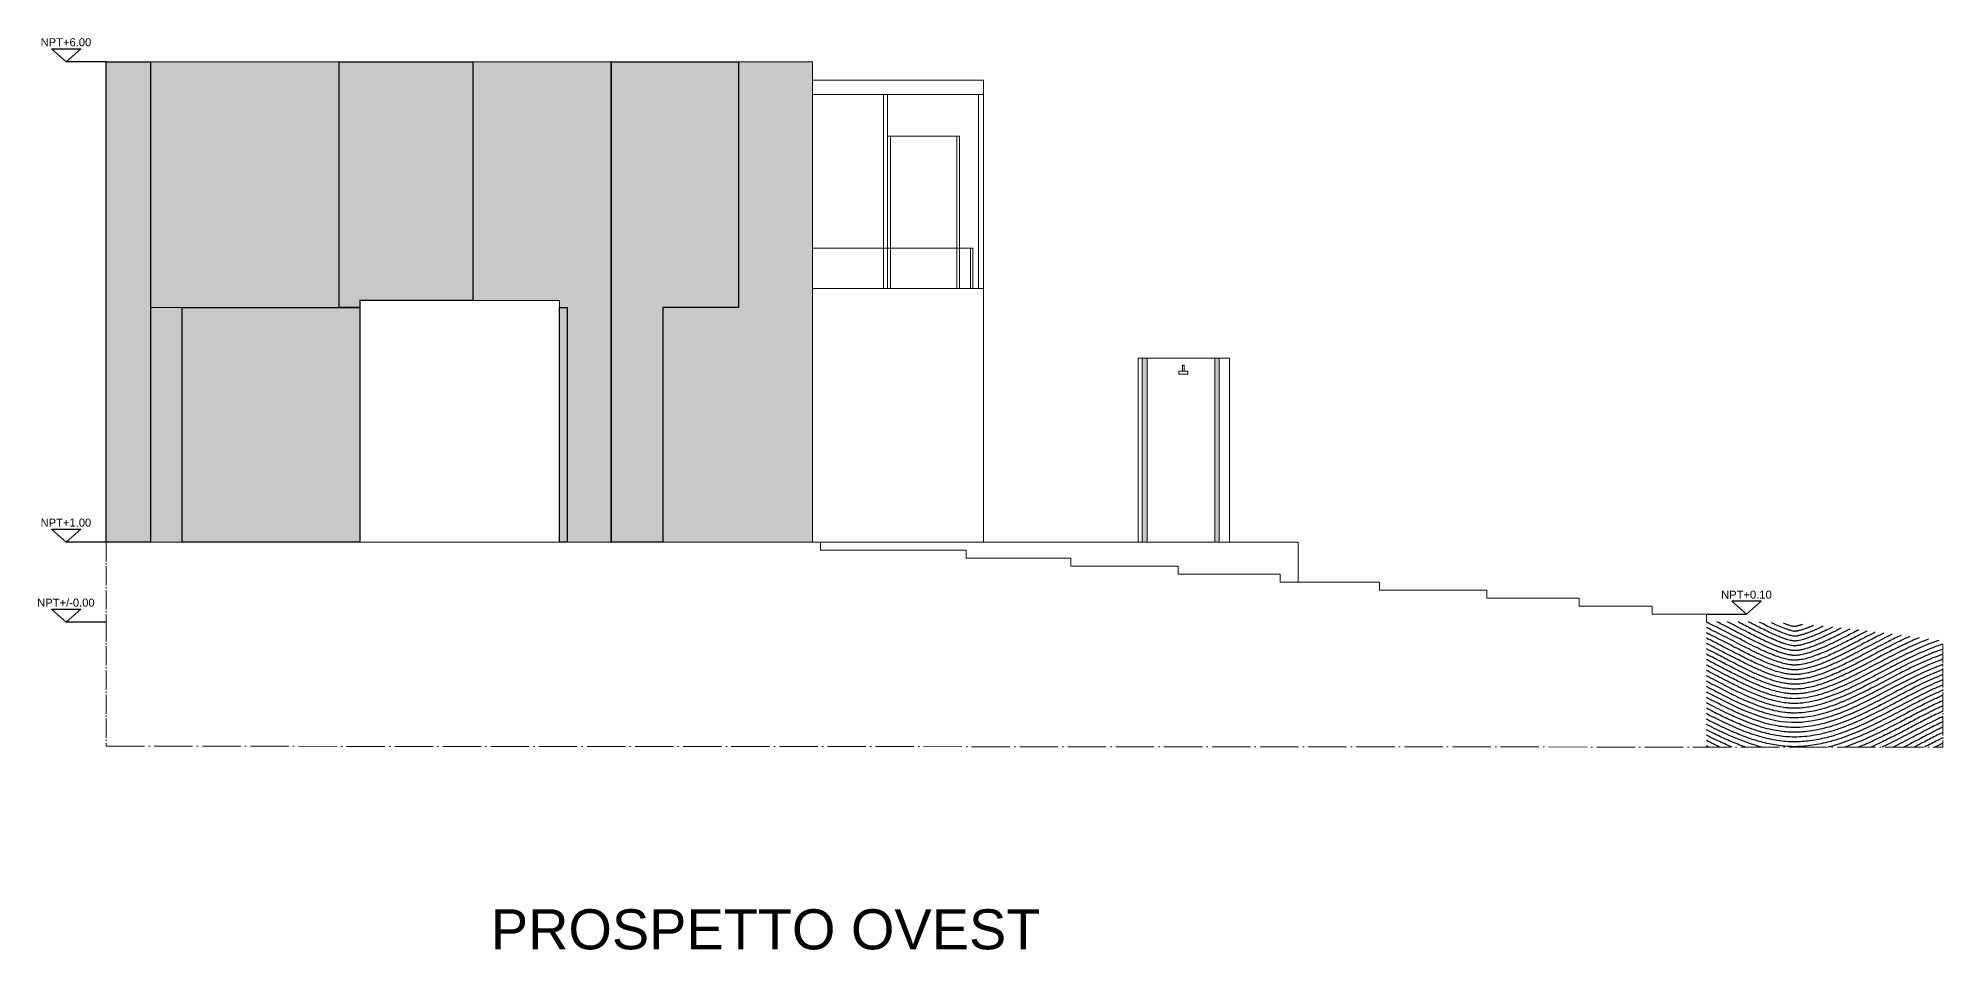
# Model space of a CAD drawing. Header units: millimetres. Extents: x 19901 to 42199, y 14545 to 21214.
# Drawn here: x 33414 to 35794, y 16468 to 17607 of the extents above; entities that cross this region are included whole.
import ezdxf
from ezdxf.enums import TextEntityAlignment as Align

# ---------------------------------------------------------------- set-up
doc = ezdxf.new("R2010")
doc.units = ezdxf.units.MM
doc.linetypes.add('ACAD_ISO04W100', pattern=[30, 24, -3, 0, -3])
doc.layers.get('0').update_dxf_attribs({"lineweight": 18})
for name, color, linetype in [('A-ANNO-SYMB', 3, 'Continuous'), ('A-ANNO-TEXT', 3, 'Continuous'), ('acqua', 140, 'Continuous')]:
    doc.layers.add(name, color=color, linetype=linetype)
for name, color, linetype, lineweight in [('A-FURN', 9, 'Continuous', 13), ('MURO', 1, 'Continuous', 25), ('vetro', 140, 'Continuous', 15), ('Wall', 7, 'Continuous', 20)]:
    doc.layers.add(name, color=color, linetype=linetype, lineweight=lineweight)
doc.layers.add('VERDE_giardino_garden', color=7, linetype='Continuous', lineweight=5, true_color=0x426227)
doc.styles.add('ARIAL', font='Arial.ttf')
doc.styles.get("Standard").update_dxf_attribs({"font": 'Arial.ttf'})

msp = doc.modelspace()

# ---------------------------------------------------------------- hatches: boundary and pattern name
at = {"layer": 'MURO'}
h = msp.add_hatch(color=256, dxfattribs=at)
h.dxf.hatch_style = 1
h.paths.add_polyline_path([(33498.8, 16977.2), (33553.9, 16977.2), (33553.9, 17577.2), (33498.8, 17577.2)])
h = msp.add_hatch(color=256, dxfattribs=at)
h.dxf.hatch_style = 1
h.paths.add_polyline_path([(33956.8, 17577.2), (33790.1, 17577.2), (33790.1, 17270.2), (33815.8, 17270.2), (33815.8, 17279.4), (33956.8, 17279.2)])
h = msp.add_hatch(color=256, dxfattribs=at)
h.dxf.hatch_style = 1
h.paths.add_polyline_path([(34288.9, 17577.2), (34129.7, 17577.2), (34129.7, 16977.2), (34194.4, 16977.2), (34194.4, 17270.2), (34288.9, 17270.2)])
h = msp.add_hatch(color=256, dxfattribs=at)
h.dxf.hatch_style = 1
h.paths.add_polyline_path([(33815.8, 17270.2), (33593.6, 17270.2), (33593.6, 16977.2), (33815.8, 16977.2)])
h = msp.add_hatch(color=256, dxfattribs=at)
h.dxf.hatch_style = 1
h.paths.add_polyline_path([(34075, 17270.2), (34065.5, 17270.2), (34065.5, 16977.2), (34075, 16977.2)])
at = {"layer": 'VERDE_giardino_garden'}
h = msp.add_hatch(color=256, dxfattribs=at)
h.dxf.hatch_style = 1
h.paths.add_polyline_path([(34800, 17207.2), (34793.6, 17207.2), (34793.6, 16977.2), (34800, 16977.2)])
h.paths.add_polyline_path([(34890, 17207.2), (34884.5, 17207.2), (34884.5, 16977.2), (34890, 16977.2)])
at = {"layer": 'vetro'}
h = msp.add_hatch(color=256, dxfattribs=at)
h.dxf.hatch_style = 1
h.paths.add_polyline_path([(33790.1, 17577.2), (33553.9, 17577.2), (33553.9, 17270.2), (33790.1, 17270.2)])
h = msp.add_hatch(color=256, dxfattribs=at)
h.dxf.hatch_style = 1
h.paths.add_polyline_path([(34129.7, 17577.2), (33956.8, 17577.2), (33956.8, 17279.2), (34065.5, 17279.2), (34065.5, 17270.2), (34075, 17270.2), (34075, 16977.2), (34129.7, 16977.2)])
h = msp.add_hatch(color=256, dxfattribs=at)
h.dxf.hatch_style = 1
h.paths.add_polyline_path([(34381.7, 17577.2), (34288.9, 17577.2), (34288.9, 17270.2), (34194.4, 17270.2), (34194.4, 16977.2), (34381.7, 16977.2)])
h = msp.add_hatch(color=256, dxfattribs=at)
h.dxf.hatch_style = 1
h.paths.add_polyline_path([(33593.6, 17270.2), (33553.9, 17270.2), (33553.9, 16977.2), (33593.6, 16977.2)])

# ---------------------------------------------------------------- linework, layer by layer
for p, q in [((34381.7, 17554.2), (34595.5, 17554.2)), ((34595.5, 17536.2), (34595.5, 17554.2)), ((34381.7, 17536.2), (34595.5, 17536.2)), ((34565.5, 17484.2), (34475.5, 17484.2)), ((34479, 17484.2), (34479, 17294.2)), ((34561.9, 17484.2), (34561.9, 17294.2)), ((34565.5, 17484.2), (34565.5, 17294.2)), ((33498.8, 16977.2), (34988.8, 16977.2)), ((34391.7, 16977.2), (34391.7, 16967.2)), ((34988.8, 16977.2), (34988.8, 16927.2)), ((34391.7, 16967.2), (34573.5, 16967.2)), ((34573.5, 16967.2), (34573.5, 16957.2)), ((34573.5, 16957.2), (34704.3, 16957.2)), ((34704.3, 16957.2), (34704.3, 16947.2)), ((34704.3, 16947.2), (34838.6, 16947.2)), ((34838.6, 16947.2), (34838.6, 16937.2)), ((34838.6, 16937.2), (34966, 16937.2)), ((34966, 16937.2), (34966, 16927.2)), ((34966, 16927.2), (35090.1, 16927.2)), ((35090.1, 16927.2), (35090.1, 16917.2)), ((35090.1, 16917.2), (35224.4, 16917.2)), ((35224.4, 16917.2), (35224.4, 16907.2)), ((35224.4, 16907.2), (35339.8, 16907.2)), ((35339.8, 16907.2), (35339.8, 16897.2)), ((35339.8, 16897.2), (35431.1, 16897.2)), ((35431.1, 16897.2), (35431.1, 16887.2)), ((35431.1, 16887.2), (35498.9, 16887.2)), ((35498.9, 16877.2), (35498.9, 16887.2))]:
    msp.add_line(p, q)
at = {"linetype": 'ACAD_ISO04W100'}
for p, q in [((33498.8, 16977.2), (33498.8, 16877.2)), ((33498.8, 16877.2), (33498.8, 16722.3)), ((35794.5, 16849.9), (35794.3, 16721.1))]:
    msp.add_line(p, q, dxfattribs=at)
at = {"linetype": 'ACAD_ISO04W100', "ltscale": 2}
msp.add_line((33498.7, 16722.3), (35794.4, 16721.1), dxfattribs=at)
for points in [[(34470.5, 17536.2), (34475.5, 17536.2), (34475.5, 17294.2), (34470.5, 17294.2)], [(33815.8, 17279.2), (34065.5, 17279.2), (34065.5, 16977.2), (33815.8, 16977.2)]]:
    msp.add_lwpolyline(points, close=True)
at = {"layer": 'A-ANNO-SYMB', "ltscale": 0.8}
for p, q in [((33498.8, 17577.2), (33448.8, 17577.1)), ((33498.8, 16977.2), (33448.8, 16977.1)), ((35498.9, 16887.2), (35548.9, 16887.2)), ((33498.8, 16877.2), (33448.8, 16877.1))]:
    msp.add_line(p, q, dxfattribs=at)
at = {"layer": 'A-ANNO-SYMB'}
for points in [[(33448.8, 17577.1), (33430.4, 17593.3), (33467.2, 17593.4)], [(33448.8, 16977.1), (33430.4, 16993.3), (33467.2, 16993.4)], [(33448.8, 16877.1), (33430.4, 16893.3), (33467.2, 16893.4)], [(35548.9, 16887.2), (35567.3, 16903.4), (35530.5, 16903.4)]]:
    msp.add_lwpolyline(points, close=True, dxfattribs=at)
at = {"layer": 'A-FURN'}
for p, q in [((34844.1, 17190.9), (34844.1, 17198.3)), ((34844.1, 17198.3), (34846.1, 17198.3)), ((34846.1, 17190.9), (34846.1, 17198.3))]:
    msp.add_line(p, q, dxfattribs=at)
msp.add_lwpolyline([(34839.6, 17190.9), (34850.6, 17190.9), (34850.6, 17187.2), (34839.6, 17187.2)], close=True, dxfattribs=at)
at = {"layer": 'acqua'}
for points, knots in [([(35699.4, 16866.2), (35696, 16864.5), (35692.8, 16862.7), (35684, 16858.2), (35678.7, 16855.4), (35668.4, 16850.2), (35663.5, 16847.7), (35654, 16843.2), (35649.5, 16841.2), (35642.1, 16838.1), (35639.1, 16836.9), (35633.3, 16834.8), (35630.6, 16833.9), (35626.2, 16832.5), (35624.3, 16832), (35620.1, 16831), (35617.8, 16830.5), (35614.6, 16830.1), (35613.6, 16830), (35611.7, 16829.8), (35610.8, 16829.7), (35609.6, 16829.7), (35609.2, 16829.7), (35608.4, 16829.7), (35608, 16829.7), (35607.2, 16829.8), (35606.8, 16829.8), (35605.5, 16829.9), (35604.5, 16830), (35601.7, 16830.4), (35599.7, 16830.8), (35595.2, 16831.9), (35592.8, 16832.6), (35587.4, 16834.4), (35584.4, 16835.5), (35578.2, 16837.9), (35575, 16839.3), (35568.1, 16842.4), (35564.5, 16844.1), (35557, 16847.8), (35553.1, 16849.8), (35545, 16853.9), (35540.8, 16856.1), (35529.3, 16862), (35521.8, 16866), (35509, 16872.3), (35504.1, 16874.8), (35498.9, 16877.2)], [826.765081, 826.765081, 826.765081, 826.765081, 837.068898, 837.068898, 854.642899, 854.642899, 872.2169, 872.2169, 889.7909, 889.7909, 902.827977, 902.827977, 915.865053, 915.865053, 925.831881, 925.831881, 940.797717, 940.797717, 948.715382, 948.715382, 956.633047, 956.633047, 960.829958, 960.829958, 965.026869, 965.026869, 969.223779, 969.223779, 977.67725, 977.67725, 991.694097, 991.694097, 1005.710943, 1005.710943, 1019.727789, 1019.727789, 1033.563667, 1033.563667, 1047.399544, 1047.399544, 1061.235422, 1061.235422, 1075.071299, 1075.071299, 1098.010958, 1098.010958, 1112.056864, 1112.056864, 1112.056864, 1112.056864]), ([(35710, 16864.9), (35707.8, 16863.8), (35705.7, 16862.7), (35698.6, 16859.1), (35693.9, 16856.6), (35684.6, 16851.7), (35680, 16849.3), (35669.6, 16844), (35663.7, 16841.2), (35652.7, 16836), (35647.4, 16833.7), (35639.2, 16830.5), (35636.1, 16829.4), (35630.2, 16827.5), (35627.5, 16826.6), (35621.2, 16825), (35617.9, 16824.4), (35614, 16824), (35613, 16823.9), (35611.3, 16823.8), (35610.7, 16823.7), (35609.5, 16823.7), (35608.9, 16823.7), (35607.8, 16823.7), (35607.3, 16823.7), (35606.2, 16823.8), (35605.6, 16823.9), (35603.8, 16824), (35602.6, 16824.2), (35599.4, 16824.7), (35597.4, 16825.2), (35593.1, 16826.3), (35590.8, 16827), (35585.8, 16828.6), (35583.2, 16829.6), (35577.6, 16831.7), (35574.6, 16833), (35568.5, 16835.6), (35565.3, 16837.1), (35558.7, 16840.3), (35555.3, 16842), (35544.7, 16847.3), (35537.2, 16851.2), (35521.5, 16859.3), (35513.3, 16863.6), (35502.7, 16868.7), (35500.8, 16869.7), (35498.9, 16870.6)], [818.891462, 818.891462, 818.891462, 818.891462, 825.365112, 825.365112, 840.370424, 840.370424, 855.375735, 855.375735, 876.042045, 876.042045, 896.708355, 896.708355, 910.504909, 910.504909, 924.301464, 924.301464, 944.294997, 944.294997, 951.646634, 951.646634, 956.960678, 956.960678, 961.861669, 961.861669, 966.762661, 966.762661, 971.663652, 971.663652, 980.796013, 980.796013, 993.155987, 993.155987, 1005.515961, 1005.515961, 1017.875935, 1017.875935, 1030.235908, 1030.235908, 1042.595882, 1042.595882, 1054.955856, 1054.955856, 1079.675803, 1079.675803, 1104.395751, 1104.395751, 1109.717965, 1109.717965, 1109.717965, 1109.717965]), ([(35720.5, 16863.6), (35718.3, 16862.5), (35716, 16861.3), (35708.6, 16857.5), (35703.6, 16854.9), (35691, 16848.3), (35683.5, 16844.4), (35669.2, 16837.2), (35662.4, 16833.8), (35652.2, 16829.3), (35648.6, 16827.8), (35641.7, 16825), (35638.4, 16823.8), (35632.1, 16821.7), (35629, 16820.8), (35622.7, 16819.2), (35619.5, 16818.6), (35615, 16818), (35613.4, 16817.9), (35611, 16817.7), (35610.1, 16817.7), (35608.7, 16817.7), (35608.1, 16817.7), (35607.1, 16817.8), (35606.6, 16817.8), (35605.7, 16817.8), (35605.2, 16817.9), (35603.7, 16818), (35602.6, 16818.2), (35600.4, 16818.5), (35599.2, 16818.7), (35596.2, 16819.3), (35594.3, 16819.8), (35590.3, 16820.8), (35588.2, 16821.5), (35583.8, 16823), (35581.5, 16823.8), (35576.6, 16825.6), (35574.1, 16826.7), (35569, 16828.9), (35566.3, 16830.1), (35558.1, 16833.9), (35552.3, 16836.7), (35540.1, 16842.9), (35533.8, 16846.2), (35520.6, 16853), (35513.8, 16856.6), (35504.1, 16861.4), (35501.5, 16862.7), (35498.9, 16863.9)], [811.121461, 811.121461, 811.121461, 811.121461, 817.845103, 817.845103, 833.221662, 833.221662, 857.607201, 857.607201, 881.992741, 881.992741, 896.085983, 896.085983, 910.179225, 910.179225, 924.621369, 924.621369, 942.352691, 942.352691, 952.658851, 952.658851, 959.36344, 959.36344, 963.673041, 963.673041, 967.295137, 967.295137, 970.917234, 970.917234, 978.161427, 978.161427, 985.40562, 985.40562, 995.807955, 995.807955, 1006.210289, 1006.210289, 1016.612624, 1016.612624, 1027.014958, 1027.014958, 1037.417293, 1037.417293, 1058.221962, 1058.221962, 1079.026631, 1079.026631, 1099.8313, 1099.8313, 1107.302647, 1107.302647, 1107.302647, 1107.302647]), ([(35731.2, 16862.2), (35728.3, 16860.8), (35725.5, 16859.4), (35714.5, 16853.8), (35706.6, 16849.7), (35691.3, 16841.7), (35683.9, 16837.8), (35671.9, 16831.8), (35667.2, 16829.5), (35658, 16825.3), (35653.6, 16823.3), (35645.1, 16819.9), (35641.1, 16818.4), (35633.4, 16815.8), (35629.7, 16814.8), (35622.9, 16813.2), (35619.8, 16812.6), (35615, 16812), (35613.3, 16811.8), (35610.6, 16811.7), (35609.6, 16811.7), (35607.9, 16811.7), (35607.2, 16811.7), (35604.8, 16811.9), (35603, 16812), (35599.2, 16812.6), (35597.2, 16813), (35592.9, 16813.9), (35590.7, 16814.5), (35585.6, 16816), (35582.7, 16817), (35576.7, 16819.1), (35573.6, 16820.4), (35565.2, 16823.9), (35559.7, 16826.5), (35548.2, 16832), (35542.2, 16835.1), (35529.8, 16841.5), (35523.3, 16844.9), (35510.9, 16851.3), (35505, 16854.3), (35498.9, 16857.3)], [803.350608, 803.350608, 803.350608, 803.350608, 811.698307, 811.698307, 835.944033, 835.944033, 860.189758, 860.189758, 876.835636, 876.835636, 893.481514, 893.481514, 910.127392, 910.127392, 926.77327, 926.77327, 943.419148, 943.419148, 954.161296, 954.161296, 960.674093, 960.674093, 965.816346, 965.816346, 977.121142, 977.121142, 988.425937, 988.425937, 999.730733, 999.730733, 1012.609302, 1012.609302, 1025.48787, 1025.48787, 1046.03627, 1046.03627, 1066.58467, 1066.58467, 1087.13307, 1087.13307, 1104.813246, 1104.813246, 1104.813246, 1104.813246]), ([(35742.1, 16860.8), (35736.9, 16858.4), (35731.8, 16855.8), (35719.4, 16849.6), (35712.2, 16845.8), (35698.1, 16838.5), (35691.3, 16834.9), (35679.6, 16828.9), (35674.6, 16826.4), (35664.9, 16821.8), (35660.2, 16819.7), (35651.4, 16815.9), (35647.4, 16814.3), (35639.6, 16811.5), (35635.9, 16810.3), (35629.8, 16808.6), (35627.4, 16808), (35623, 16807.1), (35621.1, 16806.8), (35617.3, 16806.2), (35615.5, 16806), (35612.2, 16805.8), (35610.7, 16805.7), (35607.9, 16805.7), (35606.5, 16805.8), (35603.6, 16806), (35602, 16806.1), (35598.9, 16806.6), (35597.2, 16806.9), (35591.3, 16808.1), (35586.7, 16809.3), (35577.8, 16812.3), (35573.6, 16813.9), (35564.9, 16817.5), (35560.3, 16819.6), (35550.9, 16824), (35546, 16826.5), (35535.9, 16831.6), (35530.7, 16834.3), (35521, 16839.3), (35516.5, 16841.6), (35507.7, 16846.2), (35503.3, 16848.4), (35498.9, 16850.6)], [795.471948, 795.471948, 795.471948, 795.471948, 810.332287, 810.332287, 832.324598, 832.324598, 854.316908, 854.316908, 871.363763, 871.363763, 888.410617, 888.410617, 904.11704, 904.11704, 919.823463, 919.823463, 930.959131, 930.959131, 940.763381, 940.763381, 950.567632, 950.567632, 959.288662, 959.288662, 968.009692, 968.009692, 976.730721, 976.730721, 985.451751, 985.451751, 1006.827432, 1006.827432, 1023.903169, 1023.903169, 1040.978906, 1040.978906, 1058.054643, 1058.054643, 1075.130379, 1075.130379, 1089.115482, 1089.115482, 1102.252281, 1102.252281, 1102.252281, 1102.252281]), ([(35753.1, 16859.4), (35746.5, 16856.4), (35740.1, 16853.3), (35726.7, 16846.6), (35719.9, 16843.1), (35706.6, 16836.1), (35700.1, 16832.7), (35686.7, 16825.8), (35679.8, 16822.3), (35667.2, 16816.2), (35661.3, 16813.6), (35651.3, 16809.4), (35647.1, 16807.8), (35638.9, 16805), (35635, 16803.8), (35629, 16802.3), (35626.8, 16801.8), (35622.6, 16800.9), (35620.6, 16800.6), (35616.7, 16800.1), (35614.9, 16799.9), (35611.6, 16799.7), (35610.2, 16799.7), (35607.4, 16799.7), (35606, 16799.8), (35603.2, 16800), (35601.7, 16800.1), (35598.7, 16800.5), (35597.1, 16800.8), (35592.2, 16801.7), (35588.6, 16802.6), (35581.1, 16804.8), (35577.2, 16806.1), (35569, 16809.3), (35564.8, 16811), (35556, 16815), (35551.5, 16817.1), (35540.1, 16822.7), (35533.2, 16826.2), (35520.8, 16832.7), (35515.5, 16835.4), (35506.4, 16840.1), (35502.7, 16842), (35498.9, 16843.9)], [787.366202, 787.366202, 787.366202, 787.366202, 806.096139, 806.096139, 826.792454, 826.792454, 847.488768, 847.488768, 870.365644, 870.365644, 891.191598, 891.191598, 907.455136, 907.455136, 923.718674, 923.718674, 933.434084, 933.434084, 943.149493, 943.149493, 952.422868, 952.422868, 960.209522, 960.209522, 967.996176, 967.996176, 975.78283, 975.78283, 983.569483, 983.569483, 999.746039, 999.746039, 1015.922595, 1015.922595, 1032.099151, 1032.099151, 1048.275707, 1048.275707, 1071.497054, 1071.497054, 1088.234468, 1088.234468, 1099.624621, 1099.624621, 1099.624621, 1099.624621]), ([(35764.6, 16857.8), (35763.2, 16857.2), (35761.9, 16856.7), (35754.5, 16853.4), (35748.6, 16850.7), (35737, 16845.1), (35731.3, 16842.2), (35714.5, 16833.6), (35703.7, 16827.8), (35686.4, 16818.9), (35679.8, 16815.6), (35666.8, 16809.5), (35660.5, 16806.7), (35649.1, 16802.2), (35644, 16800.3), (35634.7, 16797.5), (35630.5, 16796.4), (35622.5, 16794.8), (35618.7, 16794.2), (35613.7, 16793.8), (35612.4, 16793.8), (35610, 16793.7), (35608.8, 16793.7), (35606.6, 16793.7), (35605.5, 16793.8), (35603.3, 16793.9), (35602.1, 16794.1), (35599.8, 16794.3), (35598.6, 16794.5), (35594.7, 16795.1), (35591.9, 16795.7), (35586.1, 16797.1), (35583.1, 16797.9), (35576.9, 16799.9), (35573.7, 16801), (35567.2, 16803.6), (35563.8, 16805), (35553.8, 16809.3), (35547, 16812.5), (35534.1, 16819), (35528.1, 16822.1), (35516.8, 16828), (35511.7, 16830.7), (35503.9, 16834.6), (35501.4, 16835.9), (35498.9, 16837.2)], [778.887759, 778.887759, 778.887759, 778.887759, 782.704456, 782.704456, 799.775962, 799.775962, 816.847469, 816.847469, 850.990482, 850.990482, 873.232487, 873.232487, 895.474492, 895.474492, 915.165477, 915.165477, 932.489552, 932.489552, 949.813628, 949.813628, 956.319104, 956.319104, 961.977274, 961.977274, 967.635444, 967.635444, 973.293615, 973.293615, 978.951785, 978.951785, 991.504322, 991.504322, 1004.056859, 1004.056859, 1016.609396, 1016.609396, 1029.161933, 1029.161933, 1052.976918, 1052.976918, 1072.990228, 1072.990228, 1089.189588, 1089.189588, 1096.93397, 1096.93397, 1096.93397, 1096.93397]), ([(35688.8, 16867.5), (35686.3, 16866.1), (35683.8, 16864.8), (35676.5, 16861), (35671.9, 16858.6), (35662.9, 16854.1), (35658.6, 16852), (35649.7, 16847.9), (35645.3, 16845.9), (35637, 16842.5), (35633.2, 16841.1), (35626.2, 16838.8), (35623.1, 16837.9), (35618.3, 16836.8), (35616.6, 16836.4), (35614.2, 16836.1), (35613.4, 16836), (35611.8, 16835.8), (35611.1, 16835.8), (35609.8, 16835.7), (35609.2, 16835.7), (35608.3, 16835.7), (35608.1, 16835.7), (35607.3, 16835.8), (35606.8, 16835.8), (35605.7, 16835.9), (35605.1, 16836), (35603.1, 16836.3), (35601.7, 16836.5), (35598.6, 16837.3), (35597, 16837.7), (35594, 16838.6), (35592.5, 16839), (35589.4, 16840.1), (35587.8, 16840.6), (35582.6, 16842.6), (35578.8, 16844.2), (35570.7, 16847.8), (35566.3, 16849.9), (35557.1, 16854.4), (35552.3, 16856.9), (35543.4, 16861.5), (35539.4, 16863.5), (35531.3, 16867.8), (35527.1, 16870), (35519.2, 16874), (35515.7, 16875.8), (35512, 16877.6)], [834.860843, 834.860843, 834.860843, 834.860843, 842.898218, 842.898218, 858.646171, 858.646171, 874.394125, 874.394125, 892.367795, 892.367795, 910.047377, 910.047377, 927.72696, 927.72696, 940.353266, 940.353266, 947.118688, 947.118688, 954.501635, 954.501635, 961.884583, 961.884583, 965.405593, 965.405593, 971.364729, 971.364729, 977.323865, 977.323865, 989.242138, 989.242138, 999.253952, 999.253952, 1007.436648, 1007.436648, 1015.619343, 1015.619343, 1032.531321, 1032.531321, 1049.443298, 1049.443298, 1066.355276, 1066.355276, 1079.189786, 1079.189786, 1092.024295, 1092.024295, 1102.364169, 1102.364169, 1102.364169, 1102.364169]), ([(35678.2, 16868.7), (35674.2, 16866.6), (35670.3, 16864.6), (35661.4, 16860.1), (35656.4, 16857.6), (35647, 16853.2), (35642.6, 16851.3), (35634.7, 16848), (35631.1, 16846.7), (35624.7, 16844.6), (35621.8, 16843.7), (35617.6, 16842.7), (35616.1, 16842.4), (35613.9, 16842.1), (35613.2, 16842), (35611.6, 16841.8), (35610.8, 16841.8), (35609.8, 16841.7), (35609.4, 16841.7), (35609, 16841.7), (35608.8, 16841.7), (35608.4, 16841.7), (35608.3, 16841.7), (35607.7, 16841.8), (35607.1, 16841.8), (35605.9, 16841.9), (35605.2, 16842), (35603.7, 16842.3), (35602.8, 16842.4), (35600.8, 16842.9), (35599.6, 16843.2), (35597, 16843.9), (35595.6, 16844.3), (35592.6, 16845.3), (35591, 16845.9), (35587.5, 16847.1), (35585.8, 16847.8), (35582, 16849.4), (35580, 16850.2), (35573.9, 16852.9), (35569.6, 16855), (35560.2, 16859.6), (35555.3, 16862.1), (35546.3, 16866.8), (35542.2, 16868.9), (35534, 16873.1), (35529.8, 16875.3), (35525.4, 16877.5)], [843.323833, 843.323833, 843.323833, 843.323833, 856.43865, 856.43865, 874.631231, 874.631231, 892.823813, 892.823813, 909.917941, 909.917941, 927.012069, 927.012069, 938.580819, 938.580819, 945.515396, 945.515396, 954.88255, 954.88255, 959.449127, 959.449127, 962.365144, 962.365144, 965.281161, 965.281161, 972.794371, 972.794371, 980.307581, 980.307581, 987.820791, 987.820791, 996.528862, 996.528862, 1005.236932, 1005.236932, 1013.945003, 1013.945003, 1022.653073, 1022.653073, 1031.361144, 1031.361144, 1048.777285, 1048.777285, 1066.193427, 1066.193427, 1079.227584, 1079.227584, 1092.068513, 1092.068513, 1092.068513, 1092.068513]), ([(35667.4, 16869.8), (35665.7, 16869), (35664.1, 16868.2), (35658.2, 16865.2), (35654.1, 16863.2), (35646.5, 16859.6), (35642.9, 16858), (35637.1, 16855.5), (35634.8, 16854.5), (35630.3, 16852.8), (35628.2, 16852.1), (35624.3, 16850.7), (35622.4, 16850.2), (35619.8, 16849.5), (35618.9, 16849.2), (35616.4, 16848.6), (35615, 16848.3), (35612.7, 16848), (35611.9, 16847.9), (35610.6, 16847.8), (35610.1, 16847.7), (35609.4, 16847.7), (35609.1, 16847.7), (35608.8, 16847.7), (35608.7, 16847.7), (35608.6, 16847.7), (35608.5, 16847.7), (35608.2, 16847.7), (35608, 16847.8), (35607.5, 16847.8), (35607.2, 16847.8), (35606.2, 16847.9), (35605.5, 16848), (35603.8, 16848.4), (35602.9, 16848.6), (35600.7, 16849.1), (35599.5, 16849.4), (35596.9, 16850.2), (35595.5, 16850.7), (35592.4, 16851.7), (35590.8, 16852.3), (35587.4, 16853.7), (35585.6, 16854.4), (35581.8, 16856), (35579.8, 16856.9), (35575.6, 16858.8), (35573.5, 16859.8), (35566.8, 16863), (35562.1, 16865.4), (35552.1, 16870.5), (35546.8, 16873.3), (35540.3, 16876.6), (35539.5, 16877.1), (35538.6, 16877.5)], [852.354859, 852.354859, 852.354859, 852.354859, 857.999107, 857.999107, 873.318506, 873.318506, 887.820851, 887.820851, 898.651409, 898.651409, 909.481967, 909.481967, 920.38386, 920.38386, 926.500127, 926.500127, 938.732662, 938.732662, 948.498393, 948.498393, 955.836985, 955.836985, 961.165693, 961.165693, 963.407617, 963.407617, 965.095888, 965.095888, 969.676456, 969.676456, 974.257024, 974.257024, 982.973276, 982.973276, 991.689528, 991.689528, 1000.40578, 1000.40578, 1009.122033, 1009.122033, 1017.838285, 1017.838285, 1026.554537, 1026.554537, 1035.270789, 1035.270789, 1043.987041, 1043.987041, 1061.419545, 1061.419545, 1078.852049, 1078.852049, 1081.61641, 1081.61641, 1081.61641, 1081.61641]), ([(35656.3, 16871), (35653.2, 16869.4), (35650.1, 16867.9), (35642.8, 16864.5), (35638.7, 16862.7), (35632.5, 16860.1), (35630.2, 16859.2), (35626.6, 16857.9), (35625.2, 16857.4), (35622.5, 16856.5), (35621.3, 16856.1), (35618.9, 16855.4), (35617.8, 16855.1), (35615.4, 16854.5), (35614.1, 16854.3), (35612.1, 16853.9), (35611.2, 16853.8), (35610, 16853.7), (35609.6, 16853.7), (35609.2, 16853.7), (35609.1, 16853.7), (35608.9, 16853.7), (35608.9, 16853.7), (35608.8, 16853.7), (35608.8, 16853.7), (35608.7, 16853.7), (35608.7, 16853.7), (35608.6, 16853.7), (35608.5, 16853.7), (35608.4, 16853.7), (35608.2, 16853.8), (35607.8, 16853.8), (35607.5, 16853.8), (35606.6, 16854), (35605.9, 16854.1), (35604.3, 16854.4), (35603.4, 16854.6), (35601.3, 16855.2), (35600.1, 16855.5), (35597.5, 16856.3), (35596.1, 16856.8), (35593.1, 16857.9), (35591.4, 16858.5), (35588, 16859.9), (35586.2, 16860.7), (35579.5, 16863.6), (35574.2, 16866.1), (35563.5, 16871.4), (35558.3, 16874), (35552.4, 16877.1), (35552, 16877.3), (35551.6, 16877.5)], [862.27221, 862.27221, 862.27221, 862.27221, 873.786909, 873.786909, 891.353765, 891.353765, 902.590247, 902.590247, 910.40945, 910.40945, 918.228652, 918.228652, 926.308944, 926.308944, 937.468599, 937.468599, 948.628253, 948.628253, 957.653753, 957.653753, 961.138367, 961.138367, 963.3738, 963.3738, 964.834193, 964.834193, 966.294587, 966.294587, 967.754981, 967.754981, 970.675768, 970.675768, 976.749956, 976.749956, 985.499975, 985.499975, 994.249994, 994.249994, 1003.000013, 1003.000013, 1011.750032, 1011.750032, 1020.50005, 1020.50005, 1029.250069, 1029.250069, 1051.08794, 1051.08794, 1069.387586, 1069.387586, 1070.680945, 1070.680945, 1070.680945, 1070.680945]), ([(35644.8, 16872.1), (35643, 16871.2), (35641.3, 16870.4), (35637.5, 16868.7), (35635.3, 16867.8), (35631, 16865.9), (35628.7, 16865.1), (35625.4, 16863.8), (35624.1, 16863.3), (35622, 16862.6), (35621.1, 16862.3), (35619.4, 16861.8), (35618.5, 16861.6), (35617.1, 16861.1), (35616.4, 16861), (35615.2, 16860.7), (35614.7, 16860.5), (35613.7, 16860.3), (35613.2, 16860.2), (35612, 16860), (35611.3, 16859.9), (35610.2, 16859.8), (35609.8, 16859.7), (35609.3, 16859.7), (35609.2, 16859.7), (35609.1, 16859.7), (35609.1, 16859.7), (35609, 16859.7), (35609, 16859.7), (35609, 16859.7), (35609, 16859.7), (35609, 16859.7), (35609, 16859.7), (35609, 16859.7), (35609, 16859.7), (35608.9, 16859.7), (35608.8, 16859.7), (35608.5, 16859.8), (35608.3, 16859.8), (35607.6, 16859.9), (35607, 16860), (35605.5, 16860.3), (35604.6, 16860.5), (35602.6, 16861), (35601.7, 16861.3), (35599.5, 16862), (35598.2, 16862.4), (35594.1, 16863.9), (35590.9, 16865.2), (35585.4, 16867.6), (35583.2, 16868.5), (35578.8, 16870.6), (35576.4, 16871.7), (35571.2, 16874.2), (35568.4, 16875.7), (35565.4, 16877.2)], [873.630941, 873.630941, 873.630941, 873.630941, 880.777667, 880.777667, 890.200352, 890.200352, 901.365373, 901.365373, 908.438874, 908.438874, 914.128136, 914.128136, 919.817398, 919.817398, 925.069776, 925.069776, 929.859413, 929.859413, 934.649051, 934.649051, 944.228325, 944.228325, 953.8076, 953.8076, 959.083061, 959.083061, 961.818353, 961.818353, 963.025703, 963.025703, 963.992543, 963.992543, 964.798337, 964.798337, 966.52065, 966.52065, 971.36936, 971.36936, 976.218069, 976.218069, 985.804348, 985.804348, 995.390628, 995.390628, 1002.760315, 1002.760315, 1011.359984, 1011.359984, 1028.162401, 1028.162401, 1037.729444, 1037.729444, 1047.296488, 1047.296488, 1058.02252, 1058.02252, 1058.02252, 1058.02252]), ([(35609.2, 16865.7), (35609.1, 16865.7), (35608.8, 16865.8), (35608, 16865.9), (35607.5, 16866), (35606.2, 16866.3), (35605.3, 16866.5), (35603.7, 16867), (35602.9, 16867.2), (35601.2, 16867.7), (35600.3, 16868.1), (35597.3, 16869.1), (35595.1, 16870), (35590.1, 16872), (35587.4, 16873.2), (35583.1, 16875.2), (35581.6, 16875.9), (35580.1, 16876.6)], [971.235705, 971.235705, 971.235705, 971.235705, 979.973612, 979.973612, 988.711518, 988.711518, 997.449425, 997.449425, 1003.927903, 1003.927903, 1010.40638, 1010.40638, 1023.363336, 1023.363336, 1036.320291, 1036.320291, 1042.612221, 1042.612221, 1042.612221, 1042.612221]), ([(35608.9, 16871.7), (35608.8, 16871.7), (35608.5, 16871.7), (35607.8, 16871.9), (35607.2, 16872), (35605.9, 16872.3), (35605, 16872.5), (35603.4, 16873), (35602.6, 16873.2), (35600.9, 16873.7), (35600, 16874), (35597.8, 16874.8), (35596.5, 16875.3), (35595.1, 16875.8)], [971.235705, 971.235705, 971.235705, 971.235705, 979.973612, 979.973612, 988.711518, 988.711518, 997.449425, 997.449425, 1003.927903, 1003.927903, 1010.40638, 1010.40638, 1018.205773, 1018.205773, 1018.205773, 1018.205773]), ([(35618.9, 16874.3), (35618.9, 16874.2), (35618.9, 16874.2), (35617.8, 16873.9), (35616.8, 16873.6), (35615, 16873), (35614.1, 16872.8), (35612.6, 16872.4), (35612, 16872.2), (35611, 16872), (35610.6, 16871.9), (35609.9, 16871.8), (35609.6, 16871.8), (35609.2, 16871.7), (35609.1, 16871.7), (35608.9, 16871.7), (35608.9, 16871.7), (35608.9, 16871.7)], [908.815565, 908.815565, 908.815565, 908.815565, 908.878669, 908.878669, 916.098525, 916.098525, 923.318382, 923.318382, 930.538238, 930.538238, 936.581596, 936.581596, 942.624955, 942.624955, 949.189531, 949.189531, 952.162562, 952.162562, 952.162562, 952.162562]), ([(35632.6, 16873.2), (35631.5, 16872.7), (35630.5, 16872.2), (35627.7, 16871.1), (35625.9, 16870.4), (35623.1, 16869.4), (35622, 16869), (35619.9, 16868.2), (35618.9, 16867.9), (35617.2, 16867.4), (35616.3, 16867.2), (35615, 16866.8), (35614.4, 16866.7), (35613.4, 16866.4), (35613, 16866.3), (35612.1, 16866.1), (35611.7, 16866.1), (35610.4, 16865.8), (35609.8, 16865.8), (35609.3, 16865.7), (35609.3, 16865.7), (35609.2, 16865.7)], [887.656662, 887.656662, 887.656662, 887.656662, 892.760318, 892.760318, 901.776745, 901.776745, 908.710546, 908.710546, 915.046397, 915.046397, 921.382248, 921.382248, 926.300794, 926.300794, 931.219339, 931.219339, 936.137884, 936.137884, 949.55519, 949.55519, 953.859647, 953.859647, 953.859647, 953.859647]), ([(35794.5, 16843.6), (35793, 16843.1), (35791.5, 16842.5), (35783.3, 16839.6), (35776.7, 16836.9), (35760.1, 16829.7), (35750.3, 16824.9), (35730.9, 16815), (35721.3, 16809.9), (35702.6, 16800.2), (35693.6, 16795.6), (35675.8, 16787.1), (35667, 16783.3), (35649.9, 16776.9), (35641.5, 16774.3), (35627.5, 16771.2), (35621.9, 16770.4), (35613.8, 16769.8), (35611.3, 16769.7), (35606.9, 16769.7), (35605, 16769.8), (35601.2, 16770), (35599.3, 16770.2), (35591.6, 16771.1), (35585.5, 16772.4), (35573.2, 16775.8), (35567, 16777.9), (35554.2, 16782.9), (35547.7, 16785.7), (35534.6, 16791.9), (35527.9, 16795.2), (35513.8, 16802.5), (35506.4, 16806.4), (35498.8, 16810.3)], [758.533338, 758.533338, 758.533338, 758.533338, 762.891109, 762.891109, 782.720474, 782.720474, 812.831204, 812.831204, 842.941934, 842.941934, 871.982068, 871.982068, 901.022203, 901.022203, 930.062337, 930.062337, 950.620938, 950.620938, 960.089434, 960.089434, 967.183877, 967.183877, 974.27832, 974.27832, 996.158558, 996.158558, 1018.038797, 1018.038797, 1039.919035, 1039.919035, 1061.799273, 1061.799273, 1085.657712, 1085.657712, 1085.657712, 1085.657712]), ([(35794.5, 16837.2), (35786.1, 16834.3), (35777.8, 16830.9), (35759.8, 16822.9), (35750.1, 16818.1), (35730.9, 16808.3), (35721.4, 16803.2), (35702.5, 16793.4), (35693.1, 16788.7), (35674.6, 16780), (35665.4, 16776.1), (35647.4, 16769.7), (35638.5, 16767.2), (35626, 16765), (35622.4, 16764.5), (35615.4, 16763.9), (35612.1, 16763.7), (35606.8, 16763.7), (35604.8, 16763.8), (35600.8, 16764), (35598.8, 16764.2), (35592.7, 16765), (35588.7, 16765.7), (35578, 16768.1), (35571.4, 16770), (35558, 16774.8), (35551.2, 16777.7), (35533.9, 16785.4), (35523.4, 16790.8), (35508.1, 16798.7), (35503.5, 16801.1), (35498.8, 16803.5)], [760.459462, 760.459462, 760.459462, 760.459462, 785.73927, 785.73927, 815.710483, 815.710483, 845.681697, 845.681697, 875.652911, 875.652911, 905.624124, 905.624124, 935.595338, 935.595338, 948.345182, 948.345182, 960.009353, 960.009353, 967.10454, 967.10454, 974.199727, 974.199727, 988.390101, 988.390101, 1011.008127, 1011.008127, 1033.626153, 1033.626153, 1068.008447, 1068.008447, 1082.745931, 1082.745931, 1082.745931, 1082.745931]), ([(35776.5, 16856.2), (35776.2, 16856.1), (35775.8, 16855.9), (35766.5, 16852.3), (35757.8, 16848.4), (35740.8, 16840.3), (35732.4, 16836), (35716.1, 16827.6), (35708.1, 16823.4), (35692.5, 16815.3), (35684.9, 16811.4), (35670, 16804.3), (35662.7, 16801.1), (35650.3, 16796.2), (35645, 16794.3), (35635.7, 16791.6), (35631.7, 16790.5), (35625.4, 16789.2), (35623.1, 16788.8), (35618.8, 16788.3), (35616.8, 16788.1), (35613.4, 16787.8), (35611.9, 16787.7), (35609.3, 16787.7), (35608.1, 16787.7), (35605.9, 16787.8), (35604.7, 16787.8), (35602.4, 16788), (35601.2, 16788.1), (35597.5, 16788.5), (35595, 16788.9), (35589.9, 16790), (35587.2, 16790.6), (35581.8, 16792.1), (35579, 16792.9), (35570.5, 16795.8), (35564.6, 16798.1), (35552.4, 16803.4), (35546, 16806.4), (35534.3, 16812.2), (35529, 16814.9), (35518.1, 16820.5), (35512.6, 16823.4), (35504.3, 16827.7), (35501.6, 16829.1), (35498.9, 16830.5)], [769.831629, 769.831629, 769.831629, 769.831629, 770.798942, 770.798942, 795.968104, 795.968104, 821.137265, 821.137265, 846.306427, 846.306427, 871.475589, 871.475589, 896.644751, 896.644751, 916.235196, 916.235196, 932.428454, 932.428454, 942.185535, 942.185535, 950.850971, 950.850971, 957.557748, 957.557748, 962.943668, 962.943668, 968.329588, 968.329588, 973.715508, 973.715508, 984.682415, 984.682415, 995.649322, 995.649322, 1006.616229, 1006.616229, 1028.550044, 1028.550044, 1050.483859, 1050.483859, 1068.166049, 1068.166049, 1085.84824, 1085.84824, 1094.185322, 1094.185322, 1094.185322, 1094.185322]), ([(35789.2, 16854.4), (35785.3, 16853.1), (35781.4, 16851.7), (35769.5, 16847), (35761.7, 16843.5), (35746.3, 16836.3), (35738.7, 16832.5), (35723.7, 16824.8), (35716.4, 16820.9), (35700.6, 16812.7), (35692.2, 16808.3), (35675.7, 16800.3), (35667.7, 16796.7), (35654.2, 16791.2), (35648.6, 16789.2), (35637.8, 16785.8), (35632.5, 16784.5), (35622.4, 16782.6), (35617.5, 16782), (35611.4, 16781.7), (35610, 16781.7), (35607.3, 16781.7), (35605.9, 16781.8), (35603.2, 16781.9), (35601.8, 16782), (35598.9, 16782.3), (35597.5, 16782.5), (35593.2, 16783.2), (35590.2, 16783.8), (35582.7, 16785.5), (35578.1, 16786.9), (35568.7, 16790.1), (35563.8, 16791.9), (35553.9, 16796.1), (35548.9, 16798.4), (35538.5, 16803.4), (35533.3, 16806), (35520.2, 16812.6), (35512.4, 16816.8), (35502.5, 16821.9), (35500.7, 16822.8), (35498.9, 16823.7)], [759.888444, 759.888444, 759.888444, 759.888444, 770.881647, 770.881647, 793.864996, 793.864996, 816.848345, 816.848345, 839.831694, 839.831694, 867.090872, 867.090872, 894.350049, 894.350049, 914.361952, 914.361952, 934.373855, 934.373855, 954.385758, 954.385758, 960.242831, 960.242831, 966.227368, 966.227368, 972.211905, 972.211905, 978.196442, 978.196442, 990.165516, 990.165516, 1007.724554, 1007.724554, 1025.283591, 1025.283591, 1042.842628, 1042.842628, 1060.401666, 1060.401666, 1085.693193, 1085.693193, 1091.384592, 1091.384592, 1091.384592, 1091.384592]), ([(35794.5, 16849.9), (35789.6, 16848.3), (35784.8, 16846.5), (35772.4, 16841.7), (35764.9, 16838.4), (35750.1, 16831.5), (35742.8, 16827.8), (35728.4, 16820.5), (35721.3, 16816.7), (35705.4, 16808.4), (35696.7, 16803.9), (35681.3, 16796.3), (35674.6, 16793.2), (35661.4, 16787.6), (35654.9, 16785.1), (35642.3, 16780.9), (35636.2, 16779.2), (35625.4, 16777), (35620.7, 16776.3), (35613.3, 16775.8), (35610.6, 16775.7), (35606.4, 16775.7), (35604.8, 16775.8), (35600.1, 16776.1), (35596.9, 16776.5), (35588.6, 16777.9), (35583.5, 16779.1), (35572.8, 16782.2), (35567.4, 16784.1), (35556.3, 16788.5), (35550.6, 16791), (35537.8, 16797), (35530.6, 16800.6), (35515.9, 16808.1), (35508.5, 16812), (35500.2, 16816.3), (35499.5, 16816.6), (35498.9, 16817)], [756.705727, 756.705727, 756.705727, 756.705727, 770.640883, 770.640883, 792.897199, 792.897199, 815.153514, 815.153514, 837.409829, 837.409829, 865.419058, 865.419058, 887.721038, 887.721038, 910.023017, 910.023017, 932.324996, 932.324996, 950.432718, 950.432718, 961.196824, 961.196824, 967.519187, 967.519187, 980.163913, 980.163913, 999.646129, 999.646129, 1019.128344, 1019.128344, 1038.61056, 1038.61056, 1062.501355, 1062.501355, 1086.39215, 1086.39215, 1088.539663, 1088.539663, 1088.539663, 1088.539663]), ([(35794.5, 16830.9), (35792.8, 16830.3), (35791.2, 16829.7), (35777.9, 16824.7), (35766.3, 16819.3), (35743.1, 16807.9), (35731.5, 16801.8), (35708.5, 16789.8), (35697.1, 16783.9), (35674.3, 16773.3), (35663.1, 16768.7), (35643.1, 16762.3), (35634.4, 16760.2), (35622, 16758.4), (35618.2, 16758), (35611.6, 16757.7), (35608.9, 16757.7), (35600.8, 16757.9), (35595.4, 16758.5), (35584.5, 16760.4), (35579, 16761.7), (35561.8, 16766.7), (35550, 16771.5), (35526.3, 16782.5), (35514.3, 16788.7), (35501.1, 16795.6), (35500, 16796.2), (35498.8, 16796.7)], [762.487648, 762.487648, 762.487648, 762.487648, 767.473192, 767.473192, 803.769384, 803.769384, 840.065576, 840.065576, 876.361768, 876.361768, 912.65796, 912.65796, 941.135144, 941.135144, 953.783173, 953.783173, 962.85843, 962.85843, 981.008942, 981.008942, 999.159455, 999.159455, 1037.66714, 1037.66714, 1076.174826, 1076.174826, 1079.813199, 1079.813199, 1079.813199, 1079.813199]), ([(35794.4, 16824.5), (35731.9, 16801.7), (35632, 16720.2), (35534.4, 16771.5), (35498.8, 16790)], [764.619167, 764.619167, 764.619167, 764.619167, 963.12736, 1076.86943, 1076.86943, 1076.86943, 1076.86943]), ([(35794.4, 16818.1), (35790.5, 16816.6), (35786.5, 16815), (35770.6, 16808.2), (35758.6, 16802.3), (35734.5, 16789.8), (35722.4, 16783.4), (35698, 16771), (35685.7, 16765.1), (35662.9, 16755.9), (35652.5, 16752.4), (35633.3, 16747.8), (35624.6, 16746.4), (35612.7, 16745.7), (35609.6, 16745.7), (35603, 16745.8), (35599.4, 16746.1), (35592.3, 16746.8), (35588.8, 16747.4), (35578.2, 16749.4), (35571.2, 16751.3), (35557.4, 16755.8), (35550.5, 16758.5), (35531.9, 16766.4), (35520.2, 16772.2), (35505.4, 16779.8), (35502.1, 16781.5), (35498.8, 16783.2)], [766.855748, 766.855748, 766.855748, 766.855748, 779.803185, 779.803185, 818.005249, 818.005249, 856.207313, 856.207313, 894.409377, 894.409377, 926.477946, 926.477946, 952.918424, 952.918424, 962.199482, 962.199482, 972.940324, 972.940324, 983.681166, 983.681166, 1005.162851, 1005.162851, 1026.644535, 1026.644535, 1063.457245, 1063.457245, 1073.922788, 1073.922788, 1073.922788, 1073.922788]), ([(35794.4, 16811.7), (35794.2, 16811.6), (35794.1, 16811.5), (35784.9, 16807.9), (35775.7, 16803.8), (35757.3, 16794.9), (35747.9, 16790), (35729, 16780.2), (35719.5, 16775.1), (35700.3, 16765.5), (35690.6, 16760.9), (35672.1, 16753), (35663.3, 16749.7), (35647.3, 16744.9), (35640.1, 16743.1), (35625.5, 16740.6), (35618.2, 16739.8), (35607.5, 16739.7), (35604.1, 16739.8), (35597.5, 16740.2), (35594.2, 16740.6), (35587.7, 16741.5), (35584.5, 16742.1), (35572.8, 16744.5), (35564.5, 16747), (35548.2, 16752.9), (35540.1, 16756.3), (35524.2, 16763.6), (35516.3, 16767.5), (35505.2, 16773.1), (35502, 16774.8), (35498.8, 16776.5)], [769.197437, 769.197437, 769.197437, 769.197437, 769.824925, 769.824925, 799.642016, 799.642016, 829.459108, 829.459108, 859.276199, 859.276199, 889.093291, 889.093291, 915.575822, 915.575822, 936.806, 936.806, 958.036177, 958.036177, 967.529898, 967.529898, 977.02362, 977.02362, 986.517341, 986.517341, 1011.278084, 1011.278084, 1036.038826, 1036.038826, 1060.799569, 1060.799569, 1070.982795, 1070.982795, 1070.982795, 1070.982795]), ([(35794.4, 16805.2), (35786.9, 16802.3), (35779.3, 16798.8), (35762.4, 16790.7), (35753.1, 16785.9), (35734.2, 16776.1), (35724.6, 16771), (35705.7, 16761.5), (35696.5, 16757), (35677.7, 16748.8), (35668.2, 16745.1), (35650.4, 16739.5), (35642.3, 16737.4), (35625.6, 16734.5), (35617.2, 16733.7), (35605, 16733.7), (35601.3, 16733.9), (35594.1, 16734.5), (35590.6, 16735), (35580.1, 16736.7), (35573.3, 16738.3), (35559.9, 16742.2), (35553.3, 16744.6), (35540.4, 16749.7), (35534, 16752.5), (35521.3, 16758.3), (35515.1, 16761.4), (35505.5, 16766.3), (35502.2, 16768), (35498.8, 16769.7)], [771.643935, 771.643935, 771.643935, 771.643935, 796.976315, 796.976315, 826.961631, 826.961631, 856.946947, 856.946947, 885.125807, 885.125807, 913.304666, 913.304666, 936.696768, 936.696768, 960.088869, 960.088869, 969.993725, 969.993725, 979.898581, 979.898581, 999.289816, 999.289816, 1018.681051, 1018.681051, 1038.072286, 1038.072286, 1057.463521, 1057.463521, 1068.057941, 1068.057941, 1068.057941, 1068.057941]), ([(35794.4, 16798.7), (35787.9, 16796.1), (35781.3, 16793.1), (35766.2, 16785.9), (35757.7, 16781.6), (35740.4, 16772.6), (35731.6, 16767.9), (35713.7, 16758.7), (35704.6, 16754.2), (35687.8, 16746.6), (35680.2, 16743.3), (35664.6, 16737.6), (35656.7, 16735), (35642.1, 16731.3), (35635.5, 16730), (35622.1, 16728.2), (35615.2, 16727.7), (35605, 16727.7), (35601.8, 16727.9), (35594.9, 16728.4), (35591.3, 16728.8), (35584.2, 16729.9), (35580.7, 16730.6), (35569.5, 16733), (35562, 16735.3), (35547.1, 16740.4), (35539.9, 16743.4), (35525.7, 16749.6), (35518.7, 16753), (35507.4, 16758.5), (35503.1, 16760.7), (35498.8, 16763)], [774.19354, 774.19354, 774.19354, 774.19354, 796.623556, 796.623556, 824.089299, 824.089299, 851.742788, 851.742788, 879.396277, 879.396277, 901.784555, 901.784555, 924.172833, 924.172833, 942.248234, 942.248234, 960.323636, 960.323636, 968.867584, 968.867584, 978.364519, 978.364519, 987.861454, 987.861454, 1009.12769, 1009.12769, 1030.393926, 1030.393926, 1051.660162, 1051.660162, 1065.157679, 1065.157679, 1065.157679, 1065.157679]), ([(35794.4, 16792.3), (35789.5, 16790.2), (35784.5, 16788), (35772.2, 16782.2), (35764.9, 16778.5), (35749.9, 16770.8), (35742.2, 16766.7), (35726.7, 16758.6), (35718.8, 16754.6), (35702.7, 16746.7), (35694.5, 16742.9), (35677.7, 16735.9), (35669.1, 16732.7), (35653.6, 16728), (35646.7, 16726.2), (35632.7, 16723.4), (35625.6, 16722.5), (35614.8, 16721.8), (35611.3, 16721.7), (35604.2, 16721.8), (35600.6, 16721.9), (35593.6, 16722.5), (35590.1, 16722.9), (35580.1, 16724.5), (35573.5, 16725.9), (35560.8, 16729.4), (35554.6, 16731.4), (35542.4, 16735.9), (35536.5, 16738.3), (35522, 16744.6), (35513.7, 16748.7), (35503.2, 16754), (35501, 16755.1), (35498.8, 16756.2)], [776.842276, 776.842276, 776.842276, 776.842276, 794.018594, 794.018594, 818.202086, 818.202086, 842.385577, 842.385577, 866.569069, 866.569069, 890.752561, 890.752561, 914.936052, 914.936052, 933.424559, 933.424559, 951.913067, 951.913067, 960.776984, 960.776984, 969.640901, 969.640901, 978.504818, 978.504818, 995.716348, 995.716348, 1012.927877, 1012.927877, 1030.139407, 1030.139407, 1055.395867, 1055.395867, 1062.289678, 1062.289678, 1062.289678, 1062.289678]), ([(35794.4, 16785.7), (35793.3, 16785.3), (35792.3, 16784.8), (35786.8, 16782.4), (35782.3, 16780.3), (35773.1, 16775.9), (35768.4, 16773.5), (35754.2, 16766.3), (35744.4, 16761.1), (35726.4, 16751.7), (35718.3, 16747.6), (35701.7, 16739.6), (35693.2, 16735.8), (35675.7, 16728.7), (35666.8, 16725.6), (35655.4, 16722.3), (35653.3, 16721.8), (35651.2, 16721.2)], [779.585515, 779.585515, 779.585515, 779.585515, 783.331867, 783.331867, 798.850536, 798.850536, 814.369206, 814.369206, 845.406545, 845.406545, 869.932849, 869.932849, 894.459154, 894.459154, 918.985459, 918.985459, 924.552941, 924.552941, 924.552941, 924.552941]), ([(35794.4, 16779.2), (35792.9, 16778.5), (35791.3, 16777.8), (35784.4, 16774.7), (35779, 16772.1), (35767.9, 16766.6), (35762.2, 16763.6), (35750.7, 16757.6), (35744.8, 16754.5), (35731, 16747.3), (35723, 16743.2), (35707.3, 16735.6), (35699.7, 16732.1), (35685.4, 16726.1), (35678.8, 16723.5), (35672, 16721.2)], [782.416768, 782.416768, 782.416768, 782.416768, 787.944026, 787.944026, 806.533575, 806.533575, 825.123124, 825.123124, 843.712673, 843.712673, 867.733403, 867.733403, 889.690187, 889.690187, 907.72865, 907.72865, 907.72865, 907.72865]), ([(35794.4, 16772.6), (35792, 16771.6), (35789.6, 16770.5), (35783.4, 16767.6), (35779.6, 16765.7), (35768.8, 16760.3), (35761.7, 16756.6), (35748.6, 16749.7), (35742.6, 16746.6), (35730.4, 16740.3), (35724.1, 16737.1), (35710.5, 16730.5), (35703.1, 16727.1), (35693.4, 16722.9), (35691.2, 16722.1), (35689.1, 16721.2)], [785.329153, 785.329153, 785.329153, 785.329153, 793.839523, 793.839523, 807.091579, 807.091579, 830.232679, 830.232679, 848.848576, 848.848576, 867.464472, 867.464472, 888.474636, 888.474636, 894.312184, 894.312184, 894.312184, 894.312184]), ([(35794.4, 16766.1), (35792.1, 16765), (35789.8, 16764), (35782, 16760.2), (35776.3, 16757.4), (35764.6, 16751.4), (35758.6, 16748.2), (35746.2, 16741.7), (35739.9, 16738.4), (35727.9, 16732.3), (35722.4, 16729.6), (35712.7, 16724.9), (35708.6, 16723), (35704.4, 16721.2)], [788.315278, 788.315278, 788.315278, 788.315278, 796.518362, 796.518362, 815.921994, 815.921994, 835.325627, 835.325627, 854.729259, 854.729259, 870.939283, 870.939283, 882.481282, 882.481282, 882.481282, 882.481282]), ([(35567.6, 16721.3), (35565.7, 16721.8), (35563.8, 16722.3), (35555.9, 16724.7), (35550, 16726.7), (35538.4, 16731), (35532.8, 16733.4), (35518.8, 16739.6), (35510.5, 16743.6), (35501.3, 16748.2), (35500, 16748.8), (35498.8, 16749.5)], [993.970289, 993.970289, 993.970289, 993.970289, 998.970843, 998.970843, 1015.026713, 1015.026713, 1031.082583, 1031.082583, 1055.644812, 1055.644812, 1059.462953, 1059.462953, 1059.462953, 1059.462953]), ([(35547.2, 16721.3), (35547.2, 16721.4), (35547.1, 16721.4), (35540.4, 16723.8), (35533.8, 16726.4), (35521.1, 16731.9), (35514.9, 16734.8), (35505.5, 16739.4), (35502.1, 16741.1), (35498.8, 16742.7)], [1010.387027, 1010.387027, 1010.387027, 1010.387027, 1010.52141, 1010.52141, 1028.537945, 1028.537945, 1046.554481, 1046.554481, 1056.682888, 1056.682888, 1056.682888, 1056.682888]), ([(35794.4, 16759.5), (35793.2, 16758.9), (35792, 16758.4), (35784.4, 16754.7), (35777.6, 16751.3), (35763.5, 16744), (35756.2, 16740.2), (35741.1, 16732.3), (35733.3, 16728.3), (35723, 16723.3), (35720.9, 16722.2), (35718.7, 16721.2)], [791.363457, 791.363457, 791.363457, 791.363457, 795.61632, 795.61632, 818.857742, 818.857742, 842.099165, 842.099165, 865.340587, 865.340587, 871.523421, 871.523421, 871.523421, 871.523421]), ([(35794.4, 16752.8), (35788.4, 16750), (35782.2, 16746.9), (35769, 16740.1), (35762.1, 16736.5), (35747.7, 16729), (35740.3, 16725.1), (35732.5, 16721.2), (35732.4, 16721.2), (35732.3, 16721.1)], [794.465546, 794.465546, 794.465546, 794.465546, 816.156303, 816.156303, 838.494552, 838.494552, 860.820553, 860.820553, 861.039199, 861.039199, 861.039199, 861.039199]), ([(35794.4, 16746.2), (35792.7, 16745.4), (35791, 16744.6), (35785.4, 16741.8), (35781.3, 16739.7), (35771.2, 16734.5), (35765.2, 16731.3), (35754.6, 16725.8), (35750.1, 16723.5), (35745.6, 16721.1)], [797.612158, 797.612158, 797.612158, 797.612158, 803.634124, 803.634124, 817.741181, 817.741181, 837.192051, 837.192051, 850.753433, 850.753433, 850.753433, 850.753433]), ([(35794.4, 16739.5), (35792, 16738.4), (35789.6, 16737.2), (35781.9, 16733.3), (35776.5, 16730.5), (35766.9, 16725.5), (35762.8, 16723.3), (35758.6, 16721.1)], [800.791482, 800.791482, 800.791482, 800.791482, 809.352471, 809.352471, 827.544401, 827.544401, 840.4337, 840.4337, 840.4337, 840.4337]), ([(35530.5, 16721.4), (35524.6, 16723.8), (35518.9, 16726.4), (35508.3, 16731.3), (35503.5, 16733.7), (35498.8, 16736)], [1023.567498, 1023.567498, 1023.567498, 1023.567498, 1039.738891, 1039.738891, 1053.956954, 1053.956954, 1053.956954, 1053.956954]), ([(35515.4, 16721.4), (35512.7, 16722.6), (35509.9, 16723.9), (35504.4, 16726.6), (35501.6, 16727.9), (35498.8, 16729.3)], [1035.279937, 1035.279937, 1035.279937, 1035.279937, 1043.050144, 1043.050144, 1051.290975, 1051.290975, 1051.290975, 1051.290975]), ([(35794.3, 16732.8), (35792.2, 16731.8), (35790, 16730.7), (35782.6, 16726.9), (35777.1, 16724.1), (35771.5, 16721.1)], [803.992067, 803.992067, 803.992067, 803.992067, 811.761071, 811.761071, 829.834815, 829.834815, 829.834815, 829.834815]), ([(35794.3, 16726.1), (35793.4, 16725.6), (35792.4, 16725.1), (35789.1, 16723.5), (35786.8, 16722.3), (35784.5, 16721.1)], [807.203854, 807.203854, 807.203854, 807.203854, 810.696209, 810.696209, 818.653497, 818.653497, 818.653497, 818.653497])]:
    msp.add_open_spline(points, degree=3, knots=knots, dxfattribs=at)
msp.add_open_spline([(35501.3, 16721.4), (35500.5, 16721.8), (35499.6, 16722.2), (35498.8, 16722.6)], degree=3, dxfattribs=at)
at = {"layer": 'MURO'}
for p, q in [((34129.7, 17577.2), (34129.7, 16977.2)), ((34194.4, 17270.2), (34194.4, 16977.2))]:
    msp.add_line(p, q, dxfattribs=at)
for points in [[(33498.8, 17577.2), (33553.9, 17577.2), (33553.9, 16977.2), (33498.8, 16977.2)], [(33593.6, 17270.2), (33815.8, 17270.2), (33815.8, 16977.2), (33593.6, 16977.2)], [(34065.5, 17270.2), (34075, 17270.2), (34075, 16977.2), (34065.5, 16977.2)]]:
    msp.add_lwpolyline(points, close=True, dxfattribs=at)
for points in [[(33815.8, 17270.2), (33790.1, 17270.2), (33790.1, 17577.2), (33956.8, 17577.2), (33956.8, 17279.2), (33815.8, 17279.4), (33815.8, 17270.2)], [(34129.7, 17577.2), (34288.9, 17577.2), (34288.9, 17270.2), (34194.4, 17270.2), (34194.4, 16977.2), (34129.7, 16977.2), (34129.7, 17577.2)]]:
    msp.add_lwpolyline(points, dxfattribs=at)
at = {"layer": 'VERDE_giardino_garden'}
for p, q in [((34788.7, 17207.2), (34788.7, 16977.2)), ((34788.7, 17207.2), (34902.7, 17207.2)), ((34793.6, 17207.2), (34793.6, 16977.2)), ((34800, 17207.2), (34800, 16977.2)), ((34884.5, 17207.2), (34884.5, 16977.2)), ((34890, 17207.2), (34890, 16977.2)), ((34902.7, 17207.2), (34902.7, 16977.2))]:
    msp.add_line(p, q, dxfattribs=at)
at = {"layer": 'vetro'}
for p, q in [((34381.7, 17577.2), (34381.7, 16977.2)), ((34381.7, 17536.2), (34470.5, 17536.2)), ((34470.5, 17536.2), (34470.5, 17294.2)), ((34470.5, 17536.2), (34470.5, 17294.2)), ((34475.5, 17536.2), (34475.5, 17294.2)), ((34589.1, 17536.2), (34589.1, 17294.2)), ((34595.5, 17536.2), (34595.5, 17294.2)), ((34565.7, 17344.2), (34381.7, 17344.2)), ((34579, 17344.2), (34565.7, 17344.2)), ((34582, 17344.2), (34579, 17344.2)), ((34579, 17344.2), (34579, 17294.2)), ((34582, 17294.2), (34582, 17344.2)), ((34075, 17270.2), (34075, 16977.2))]:
    msp.add_line(p, q, dxfattribs=at)
for points in [[(33553.9, 17577.2), (33790.1, 17577.2), (33790.1, 17270.2), (33553.9, 17270.2)], [(33553.9, 17270.2), (33593.6, 17270.2), (33593.6, 16977.2), (33553.9, 16977.2)]]:
    msp.add_lwpolyline(points, close=True, dxfattribs=at)
for points in [[(33956.8, 17577.2), (34129.7, 17577.2), (34129.7, 16977.2), (34075, 16977.2), (34075, 17270.2), (34065.5, 17270.2), (34065.5, 17279.2), (33956.8, 17279.2), (33956.8, 17577.2)], [(34288.9, 17270.2), (34288.9, 17577.2), (34381.7, 17577.2), (34381.7, 16977.2), (34194.4, 16977.2), (34194.4, 17270.2), (34288.9, 17270.2)], [(34381.7, 16977.2), (34194.4, 16977.2), (34194.4, 17270.2), (34288.9, 17270.2)]]:
    msp.add_lwpolyline(points, dxfattribs=at)
at = {"layer": 'Wall'}
for p, q in [((34595.5, 17294.2), (34381.7, 17294.2)), ((34595.5, 16977.2), (34595.5, 17294.2))]:
    msp.add_line(p, q, dxfattribs=at)

# ---------------------------------------------------------------- texts
at = {"insert": (33979.5, 16518.6), "char_height": 50, "attachment_point": 1}
msp.add_mtext_dynamic_manual_height_columns('PROSPETTO OVEST', width=1017.121, gutter_width=12.5, heights=[0], dxfattribs=at)
at = {"layer": 'A-ANNO-TEXT', "style": 'ARIAL'}
for s, p in [('NPT+6.00', (33448.4, 17596.6)), ('NPT+1.00', (33448.4, 16996.6)), ('NPT+/-0.00', (33448.4, 16896.6))]:
    msp.add_text(s, height=10, rotation=0.065, dxfattribs=at).set_placement(p, align=Align.CENTER)
msp.add_text('NPT+0.10', height=10, dxfattribs=at).set_placement((35548.9, 16906.6), align=Align.CENTER)

doc.saveas('drawing.dxf')
